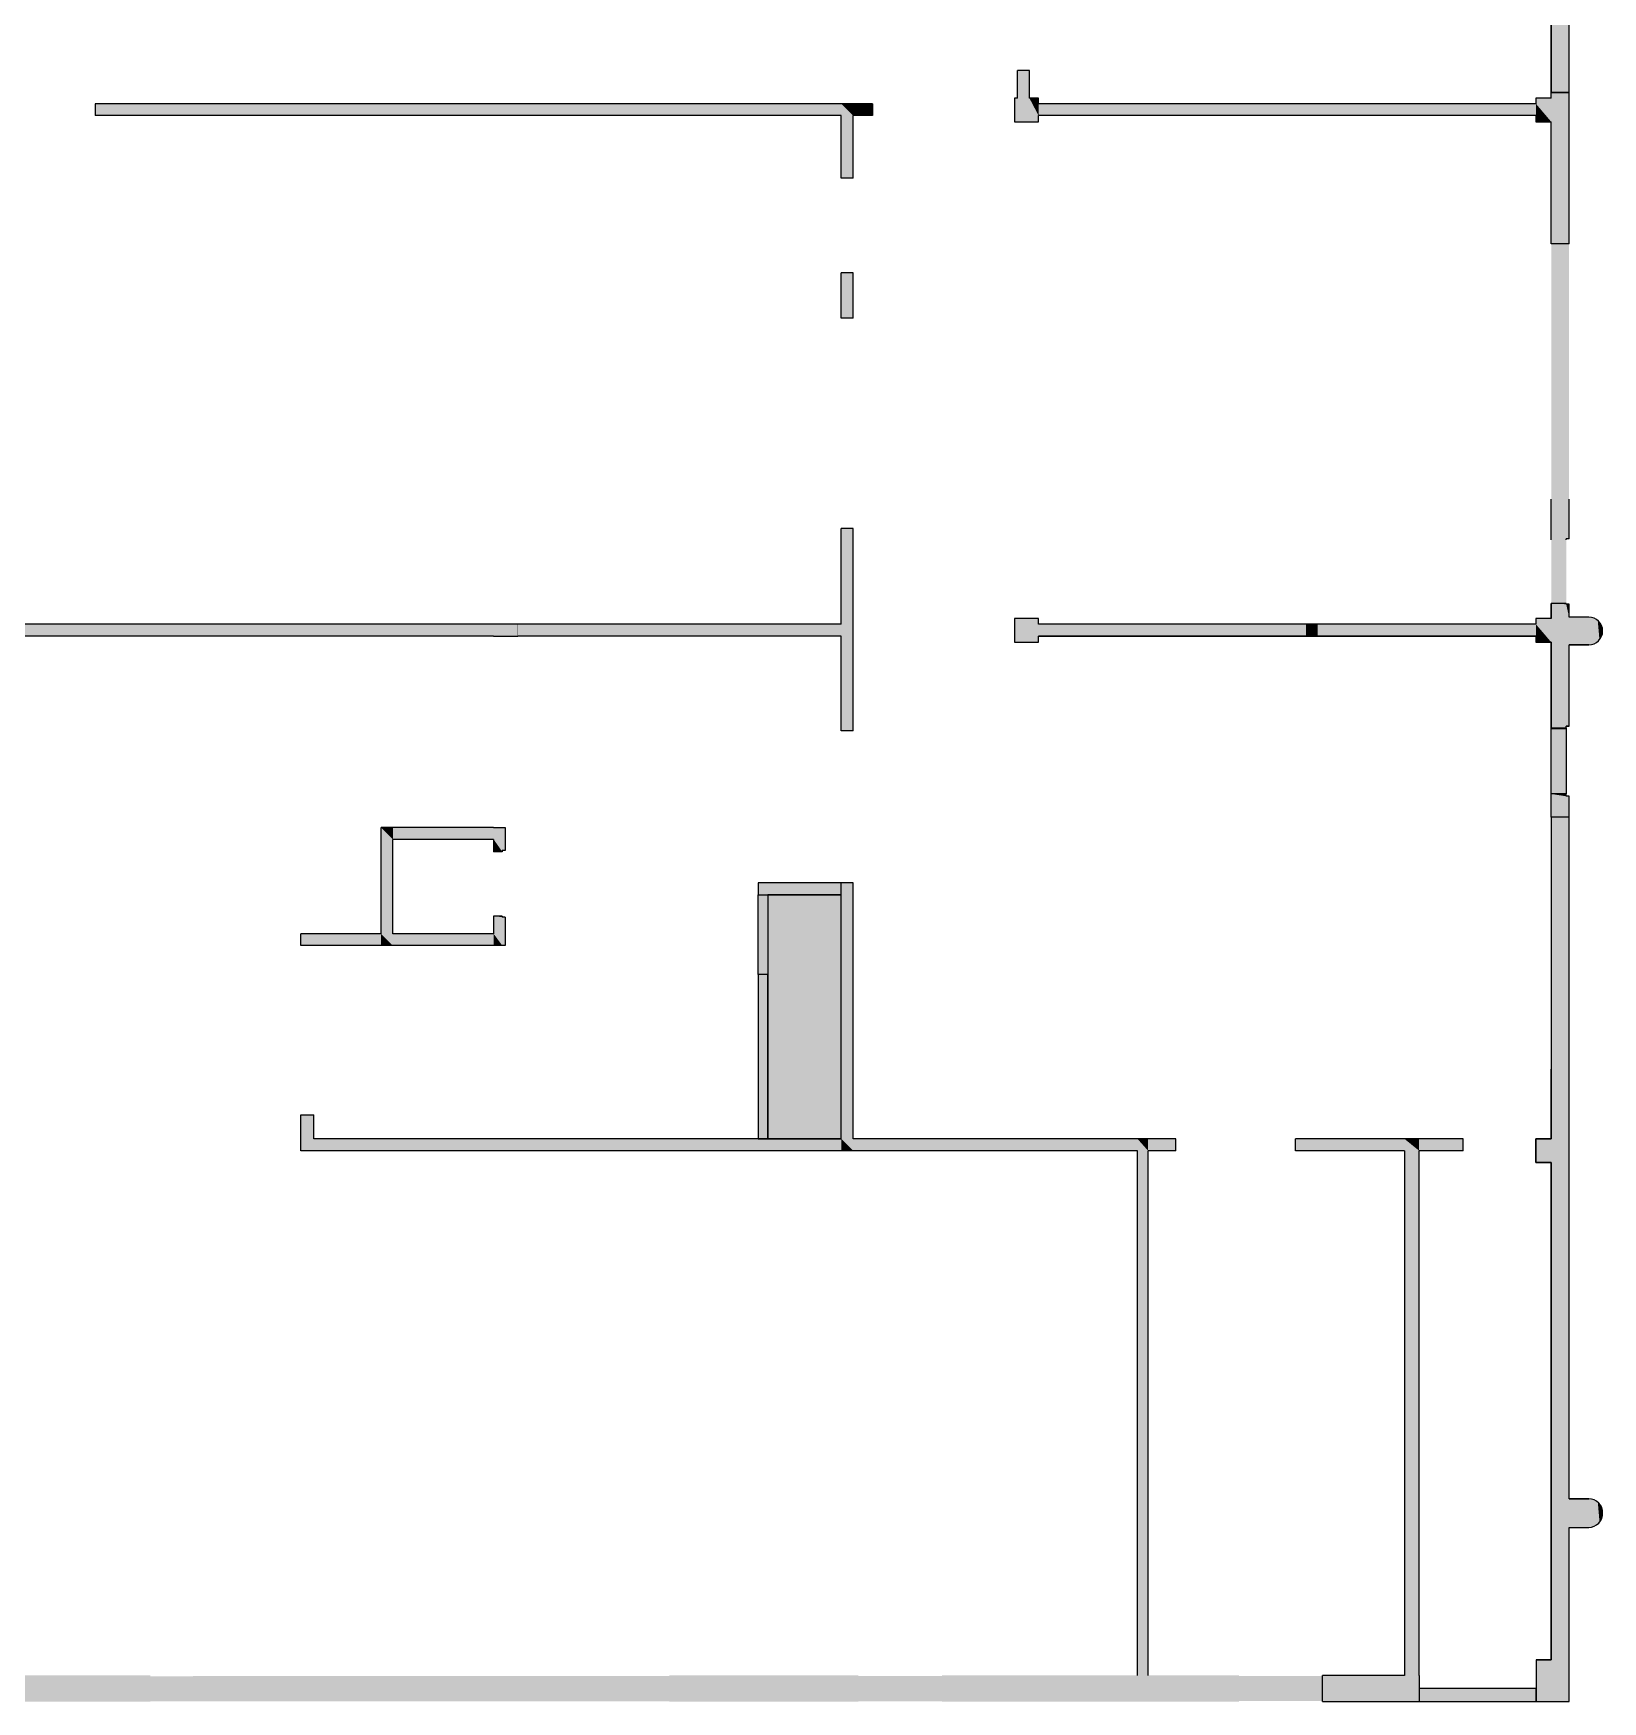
# Model space of a CAD drawing. Extents: x 0 to 41.7, y 0 to 41.7.
# Drawn here: x 21.78 to 41.67, y 1.01 to 22.16 of the extents above; entities that cross this region are included whole.
import ezdxf

# ---------------------------------------------------------------- set-up
doc = ezdxf.new("R2010")
doc.units = 0
for name, color, linetype in [('ENTREE__SORTIE', 1, 'CONTINUOUS'), ('MUR', 251, 'CONTINUOUS'), ('NO_ENTREE', 4, 'CONTINUOUS')]:
    doc.layers.add(name, color=color, linetype=linetype)

# ---------------------------------------------------------------- blocks, each defined once
blk = doc.blocks.new('*U4')
at = {"layer": 'MUR', "linetype": 'CONTINUOUS'}
for points in [[(32.021, 18.545), (32.021, 19.12), (32.021, 19.12)], [(32.021, 18.545), (32.021, 19.12), (32.171, 18.545)], [(32.171, 18.545), (32.021, 19.12), (32.171, 19.12)]]:
    blk.add_solid(points, dxfattribs=at)
blk = doc.blocks.new('*U6')
at = {"layer": 'MUR', "linetype": 'CONTINUOUS'}
for points in [[(41.021, 12.218), (41.021, 12.218), (41.021, 12.513)], [(41.021, 12.218), (41.021, 12.513), (41.211, 12.218)], [(41.211, 12.484), (41.021, 12.513), (41.211, 12.513)], [(41.211, 12.218), (41.021, 12.513), (41.211, 12.484)], [(41.211, 12.218), (41.211, 12.484), (41.246, 12.218)], [(41.246, 12.218), (41.211, 12.484), (41.246, 12.484)], [(41.246, 12.218), (41.246, 12.484), (41.246, 12.484)]]:
    blk.add_solid(points, dxfattribs=at)
blk = doc.blocks.new('*U7')
at = {"layer": 'MUR', "linetype": 'CONTINUOUS'}
for points in [[(41.021, 14.93), (41.021, 14.93), (41.021, 19.489)], [(41.021, 14.93), (41.021, 19.489), (41.211, 14.93)], [(41.211, 15.748), (41.021, 19.489), (41.211, 19.489)], [(41.211, 14.93), (41.021, 19.489), (41.211, 15.748)], [(41.211, 15.748), (41.211, 19.489), (41.246, 15.748)], [(41.246, 15.748), (41.211, 19.489), (41.246, 19.489)]]:
    blk.add_solid(points, dxfattribs=at)
blk = doc.blocks.new('*U8')
at = {"layer": 'MUR', "linetype": 'CONTINUOUS'}
for points in [[(32.021, 18.545), (32.021, 19.12), (32.171, 18.545)], [(32.171, 18.545), (32.021, 19.12), (32.171, 19.12)]]:
    blk.add_solid(points, dxfattribs=at)
blk = doc.blocks.new('*U9')
at = {"layer": 'MUR', "linetype": 'CONTINUOUS'}
for points in [[(34.256, 21.335), (34.256, 21.685), (34.406, 21.035)], [(34.406, 21.335), (34.256, 21.685), (34.406, 21.685)], [(34.406, 21.035), (34.256, 21.685), (34.406, 21.335)], [(41.021, 21.335), (41.021, 21.406), (41.211, 19.489)], [(41.211, 21.401), (41.021, 21.406), (41.211, 21.406)], [(41.211, 19.489), (41.021, 21.406), (41.211, 21.401)], [(41.211, 19.489), (41.211, 21.401), (41.246, 19.489)], [(41.246, 19.489), (41.211, 21.401), (41.246, 21.401)], [(34.216, 21.035), (34.216, 21.335), (34.256, 21.035)], [(34.256, 21.035), (34.216, 21.335), (34.256, 21.335)], [(34.256, 21.035), (34.256, 21.335), (34.406, 21.035)], [(34.406, 21.035), (34.406, 21.335), (34.521, 21.035)], [(34.521, 21.265), (34.406, 21.335), (34.521, 21.335)], [(34.521, 21.035), (34.406, 21.335), (34.521, 21.115)], [(34.521, 21.115), (34.406, 21.335), (34.521, 21.265)], [(34.521, 21.115), (34.521, 21.265), (40.826, 21.115)], [(40.826, 21.115), (34.521, 21.265), (40.826, 21.265)], [(40.826, 21.265), (40.826, 21.335), (41.021, 21.035)], [(41.021, 21.035), (40.826, 21.335), (41.021, 21.335)], [(40.826, 21.115), (40.826, 21.265), (41.021, 21.035)], [(41.021, 21.035), (41.021, 21.335), (41.211, 19.489)], [(40.826, 21.035), (40.826, 21.115), (41.021, 21.035)], [(41.021, 19.489), (41.021, 21.035), (41.211, 19.489)]]:
    blk.add_solid(points, dxfattribs=at)
blk = doc.blocks.new('*U10')
at = {"layer": 'MUR', "linetype": 'CONTINUOUS'}
for points in [[(30.966, 11.235), (30.966, 11.385), (32.021, 11.235)], [(32.021, 11.235), (30.966, 11.385), (32.021, 11.385)], [(32.021, 11.235), (32.021, 11.385), (32.171, 7.99)], [(32.171, 8.14), (32.021, 11.385), (32.171, 11.385)], [(32.171, 7.99), (32.021, 11.385), (32.171, 8.14)], [(32.021, 8.14), (32.021, 11.235), (32.171, 7.99)], [(25.169, 7.99), (25.169, 8.445), (25.334, 7.99)], [(25.334, 8.14), (25.169, 8.445), (25.334, 8.445)], [(25.334, 7.99), (25.169, 8.445), (25.334, 8.14)], [(25.334, 7.99), (25.334, 8.14), (32.021, 7.99)], [(32.021, 7.99), (25.334, 8.14), (32.021, 8.14)], [(32.021, 7.99), (32.021, 8.14), (32.171, 7.99)], [(32.171, 7.99), (32.171, 8.14), (35.776, 7.99)], [(35.776, 7.99), (32.171, 8.14), (35.776, 8.14)], [(35.776, 7.99), (35.776, 8.14), (35.91, 1.005)], [(35.91, 7.99), (35.776, 8.14), (35.91, 8.14)], [(35.91, 1.005), (35.776, 8.14), (35.91, 1.337)], [(35.91, 1.337), (35.776, 8.14), (35.91, 7.99)], [(35.91, 7.99), (35.91, 8.14), (36.26, 7.99)], [(36.26, 7.99), (35.91, 8.14), (36.26, 8.14)], [(35.776, 1.337), (35.776, 7.99), (35.91, 1.005)], [(29.842, 1.005), (29.842, 1.337), (32.238, 1.005)], [(32.238, 1.005), (29.842, 1.337), (32.238, 1.337)], [(33.298, 1.005), (33.298, 1.337), (34.216, 1.005)], [(34.216, 1.005), (33.298, 1.337), (34.216, 1.337)], [(34.216, 1.005), (34.216, 1.337), (34.521, 1.005)], [(34.521, 1.005), (34.216, 1.337), (34.521, 1.337)], [(34.521, 1.005), (34.521, 1.337), (35.776, 1.005)], [(35.776, 1.005), (34.521, 1.337), (35.776, 1.337)], [(35.776, 1.005), (35.776, 1.337), (35.91, 1.005)], [(35.91, 1.005), (35.91, 1.337), (37.063, 1.005)], [(37.063, 1.005), (35.91, 1.337), (37.063, 1.337)]]:
    blk.add_solid(points, dxfattribs=at)
blk = doc.blocks.new('*U13')
at = {"layer": 'MUR', "linetype": 'CONTINUOUS'}
for points in [[(37.78, 7.99), (37.78, 8.14), (39.16, 7.99)], [(39.16, 7.99), (37.78, 8.14), (39.16, 8.14)], [(39.16, 7.99), (39.16, 8.14), (39.346, 1.005)], [(39.346, 7.99), (39.16, 8.14), (39.346, 8.14)], [(39.346, 1.005), (39.16, 8.14), (39.346, 7.99)], [(39.346, 7.99), (39.346, 8.14), (39.906, 7.99)], [(39.906, 7.99), (39.346, 8.14), (39.906, 8.14)], [(39.16, 1.337), (39.16, 7.99), (39.346, 1.005)], [(38.123, 1.005), (38.123, 1.337), (39.16, 1.005)], [(39.16, 1.005), (38.123, 1.337), (39.16, 1.337)], [(39.16, 1.005), (39.16, 1.337), (39.346, 1.005)]]:
    blk.add_solid(points, dxfattribs=at)
blk = doc.blocks.new('*U14')
at = {"layer": 'MUR', "linetype": 'CONTINUOUS'}
for points in [[(21.156, 1.542), (21.156, 2.072), (21.317, 1.005)], [(21.317, 1.337), (21.156, 2.072), (21.317, 2.072)], [(21.317, 1.005), (21.156, 2.072), (21.317, 1.337)], [(21.156, 1.005), (21.156, 1.337), (21.156, 1.542)], [(21.156, 1.005), (21.156, 1.542), (21.317, 1.005)], [(19.631, 1.005), (19.631, 1.337), (21.156, 1.005)], [(21.156, 1.005), (19.631, 1.337), (21.156, 1.337)], [(21.156, 1.005), (21.156, 1.337), (21.156, 1.005)], [(21.317, 1.005), (21.317, 1.337), (23.26, 1.005)], [(23.26, 1.005), (21.317, 1.337), (23.26, 1.337)]]:
    blk.add_solid(points, dxfattribs=at)
blk = doc.blocks.new('*U20')
at = {"layer": 'MUR', "linetype": 'CONTINUOUS'}
for points in [[(26.186, 10.74), (26.186, 12.087), (26.336, 10.59)], [(26.336, 11.937), (26.186, 12.087), (26.336, 12.087)], [(26.336, 10.59), (26.186, 12.087), (26.336, 10.74)], [(26.336, 10.74), (26.186, 12.087), (26.336, 11.937)], [(26.336, 11.937), (26.336, 12.087), (27.614, 11.937)], [(27.614, 11.937), (26.336, 12.087), (27.614, 12.087)], [(27.614, 11.937), (27.614, 12.087), (27.724, 11.78)], [(27.724, 11.795), (27.614, 12.087), (27.724, 12.087)], [(27.724, 11.78), (27.614, 12.087), (27.724, 11.795)], [(27.724, 11.795), (27.724, 12.087), (27.759, 11.795)], [(27.759, 11.795), (27.724, 12.087), (27.759, 12.087)], [(27.614, 11.78), (27.614, 11.937), (27.724, 11.78)], [(27.614, 10.74), (27.614, 10.965), (27.724, 10.59)], [(27.724, 10.95), (27.614, 10.965), (27.724, 10.965)], [(27.724, 10.59), (27.614, 10.965), (27.724, 10.95)], [(27.724, 10.59), (27.724, 10.95), (27.759, 10.59)], [(27.759, 10.59), (27.724, 10.95), (27.759, 10.95)], [(25.169, 10.59), (25.169, 10.74), (26.186, 10.59)], [(26.186, 10.59), (25.169, 10.74), (26.186, 10.74)], [(26.186, 10.59), (26.186, 10.74), (26.336, 10.59)], [(26.336, 10.59), (26.336, 10.74), (27.614, 10.59)], [(27.614, 10.59), (26.336, 10.74), (27.614, 10.74)], [(27.614, 10.59), (27.614, 10.74), (27.724, 10.59)]]:
    blk.add_solid(points, dxfattribs=at)
blk = doc.blocks.new('*U22')
at = {"layer": 'MUR', "linetype": 'CONTINUOUS'}
for points in [[(39.346, 1.012), (2.166, 1.324), (39.346, 1.331)], [(2.166, 1.005), (2.166, 1.324), (39.346, 1.012)]]:
    blk.add_solid(points, dxfattribs=at)
blk = doc.blocks.new('*U35')
at = {"layer": 'MUR', "linetype": 'CONTINUOUS'}
for points in [[(41.021, 14.737), (41.021, 14.93), (41.211, 13.345)], [(41.211, 14.918), (41.021, 14.93), (41.211, 14.93)], [(41.211, 13.345), (41.021, 14.93), (41.211, 13.374)], [(41.211, 13.374), (41.021, 14.93), (41.211, 14.918)], [(41.211, 13.374), (41.211, 14.918), (41.246, 13.374)], [(41.246, 14.756), (41.211, 14.918), (41.246, 14.918)], [(41.246, 13.374), (41.211, 14.918), (41.246, 14.404)], [(41.246, 14.404), (41.211, 14.918), (41.246, 14.756)], [(34.216, 14.437), (34.216, 14.737), (34.521, 14.437)], [(34.521, 14.665), (34.216, 14.737), (34.521, 14.737)], [(34.521, 14.437), (34.216, 14.737), (34.521, 14.515)], [(34.521, 14.515), (34.216, 14.737), (34.521, 14.665)], [(34.521, 14.515), (34.521, 14.665), (37.911, 14.515)], [(37.911, 14.515), (34.521, 14.665), (37.911, 14.665)], [(37.911, 14.515), (37.911, 14.665), (38.061, 14.515)], [(38.061, 14.515), (37.911, 14.665), (38.061, 14.665)], [(38.061, 14.515), (38.061, 14.665), (40.826, 14.515)], [(40.826, 14.515), (38.061, 14.665), (40.826, 14.665)], [(40.826, 14.665), (40.826, 14.737), (41.021, 14.437)], [(41.021, 14.437), (40.826, 14.737), (41.021, 14.737)], [(40.826, 14.515), (40.826, 14.665), (41.021, 14.437)], [(41.021, 14.437), (41.021, 14.737), (41.211, 13.345)], [(41.246, 14.404), (41.246, 14.756), (41.497, 14.404)], [(41.497, 14.404), (41.246, 14.756), (41.497, 14.756)], [(41.497, 14.404), (41.497, 14.756), (41.528, 14.406)], [(41.528, 14.406), (41.497, 14.756), (41.528, 14.754)], [(41.528, 14.406), (41.528, 14.754), (41.557, 14.414)], [(41.557, 14.414), (41.528, 14.754), (41.557, 14.746)], [(41.557, 14.414), (41.557, 14.746), (41.585, 14.427)], [(41.585, 14.427), (41.557, 14.746), (41.585, 14.733)], [(41.585, 14.427), (41.585, 14.733), (41.585, 14.427)], [(41.585, 14.427), (41.585, 14.733), (41.585, 14.733)], [(41.585, 14.427), (41.585, 14.733), (41.61, 14.445)], [(41.61, 14.445), (41.585, 14.733), (41.61, 14.715)], [(41.61, 14.445), (41.61, 14.715), (41.61, 14.445)], [(41.61, 14.445), (41.61, 14.715), (41.61, 14.715)], [(41.61, 14.445), (41.61, 14.715), (41.632, 14.467)], [(41.632, 14.467), (41.61, 14.715), (41.632, 14.693)], [(41.632, 14.467), (41.632, 14.693), (41.632, 14.467)], [(41.632, 14.467), (41.632, 14.693), (41.632, 14.693)], [(41.632, 14.467), (41.632, 14.693), (41.649, 14.492)], [(41.649, 14.492), (41.632, 14.693), (41.649, 14.668)], [(41.649, 14.492), (41.649, 14.668), (41.649, 14.492)], [(41.649, 14.492), (41.649, 14.668), (41.649, 14.668)], [(41.649, 14.492), (41.649, 14.668), (41.662, 14.52)], [(41.662, 14.52), (41.649, 14.668), (41.662, 14.64)], [(41.662, 14.52), (41.662, 14.64), (41.662, 14.52)], [(41.662, 14.52), (41.662, 14.64), (41.662, 14.64)], [(41.662, 14.52), (41.662, 14.64), (41.67, 14.549)], [(41.67, 14.549), (41.662, 14.64), (41.67, 14.61)], [(41.67, 14.549), (41.67, 14.61), (41.672, 14.58)], [(41.672, 14.58), (41.67, 14.61), (41.672, 14.58)], [(40.826, 14.437), (40.826, 14.515), (41.021, 14.437)], [(41.021, 13.345), (41.021, 14.437), (41.211, 13.345)]]:
    blk.add_solid(points, dxfattribs=at)
blk = doc.blocks.new('*U40')
at = {"layer": 'MUR', "linetype": 'CONTINUOUS'}
for points in [[(9.796, 14.299), (9.796, 14.299), (9.796, 21.74)], [(9.796, 14.299), (9.796, 21.74), (9.961, 14.299)], [(9.961, 14.299), (9.796, 21.74), (9.961, 21.74)], [(9.961, 14.482), (9.961, 21.74), (9.961, 21.15)], [(9.961, 21.335), (9.961, 21.74), (9.961, 21.74)], [(9.961, 21.15), (9.961, 21.74), (9.961, 21.335)], [(9.961, 21.15), (9.961, 21.335), (11.646, 21.15)], [(11.646, 21.185), (9.961, 21.335), (11.646, 21.335)], [(11.646, 21.15), (9.961, 21.335), (11.646, 21.185)], [(11.646, 21.185), (11.646, 21.335), (11.661, 21.185)], [(11.661, 21.185), (11.646, 21.335), (11.661, 21.335)], [(12.661, 21.185), (12.661, 21.335), (12.676, 21.185)], [(12.676, 21.185), (12.661, 21.335), (12.676, 21.335)], [(12.676, 21.185), (12.676, 21.335), (14.171, 21.15)], [(14.171, 21.15), (12.676, 21.335), (14.171, 21.335)], [(12.676, 21.15), (12.676, 21.185), (14.171, 21.15)], [(14.171, 21.15), (14.171, 21.335), (14.381, 21.077)], [(14.381, 21.077), (14.171, 21.335), (14.381, 21.335)], [(14.381, 14.38), (14.381, 21.335), (14.404, 14.38)], [(14.404, 14.437), (14.381, 21.335), (14.404, 21.335)], [(14.404, 14.38), (14.381, 21.335), (14.404, 14.437)], [(14.404, 14.437), (14.404, 21.335), (14.561, 14.437)], [(14.561, 21.035), (14.404, 21.335), (14.561, 21.335)], [(14.561, 14.437), (14.404, 21.335), (14.561, 14.737)], [(14.561, 14.737), (14.404, 21.335), (14.561, 21.035)], [(14.561, 21.035), (14.561, 21.335), (14.704, 21.035)], [(14.704, 21.265), (14.561, 21.335), (14.704, 21.335)], [(14.704, 21.035), (14.561, 21.335), (14.704, 21.115)], [(14.704, 21.115), (14.561, 21.335), (14.704, 21.265)], [(14.704, 21.115), (14.704, 21.265), (21.012, 21.115)], [(21.012, 21.115), (14.704, 21.265), (21.012, 21.265)], [(21.012, 21.265), (21.012, 21.335), (21.317, 21.035)], [(21.317, 21.265), (21.012, 21.335), (21.317, 21.335)], [(21.317, 21.035), (21.012, 21.335), (21.317, 21.115)], [(21.317, 21.115), (21.012, 21.335), (21.317, 21.265)], [(21.012, 21.115), (21.012, 21.265), (21.317, 21.035)], [(21.317, 21.115), (21.317, 21.265), (21.362, 21.115)], [(21.362, 21.115), (21.317, 21.265), (21.362, 21.265)], [(9.961, 21.15), (9.961, 21.15), (11.646, 21.15)], [(14.171, 21.077), (14.171, 21.15), (14.381, 21.077)], [(14.381, 14.38), (14.381, 14.672), (14.381, 21.077)], [(21.012, 21.035), (21.012, 21.115), (21.317, 21.035)], [(32.021, 14.665), (32.021, 15.88), (32.171, 13.315)], [(32.171, 13.315), (32.021, 15.88), (32.171, 15.88)], [(14.131, 14.482), (14.131, 14.672), (14.381, 14.38)], [(14.381, 14.38), (14.131, 14.672), (14.381, 14.672)], [(14.381, 14.38), (14.381, 14.672), (14.381, 14.38)], [(14.561, 14.437), (14.561, 14.737), (14.709, 14.437)], [(14.709, 14.665), (14.561, 14.737), (14.709, 14.737)], [(14.709, 14.437), (14.561, 14.737), (14.709, 14.515)], [(14.709, 14.515), (14.561, 14.737), (14.709, 14.665)], [(14.709, 14.515), (14.709, 14.665), (27.919, 14.515)], [(27.919, 14.515), (14.709, 14.665), (27.919, 14.665)], [(27.919, 14.515), (27.919, 14.665), (27.924, 14.515)], [(27.924, 14.515), (27.919, 14.665), (27.924, 14.665)], [(27.924, 14.515), (27.924, 14.665), (32.021, 14.515)], [(32.021, 14.515), (27.924, 14.665), (32.021, 14.665)], [(32.021, 14.515), (32.021, 14.665), (32.171, 13.315)], [(9.961, 14.299), (9.961, 14.482), (10.769, 14.299)], [(10.769, 14.299), (9.961, 14.482), (10.769, 14.482)], [(10.769, 14.299), (10.769, 14.482), (10.919, 13.994)], [(10.919, 14.334), (10.769, 14.482), (10.919, 14.482)], [(10.919, 13.994), (10.769, 14.482), (10.919, 14.334)], [(10.919, 14.334), (10.919, 14.482), (13.416, 14.334)], [(13.416, 14.334), (10.919, 14.482), (13.416, 14.482)], [(13.416, 14.334), (13.416, 14.482), (13.566, 14.005)], [(13.566, 14.38), (13.416, 14.482), (13.566, 14.482)], [(13.566, 14.005), (13.416, 14.482), (13.566, 14.38)], [(13.566, 14.38), (13.566, 14.482), (14.131, 14.38)], [(14.131, 14.38), (13.566, 14.482), (14.131, 14.482)], [(14.131, 14.38), (14.131, 14.482), (14.381, 14.38)], [(32.021, 13.315), (32.021, 14.515), (32.171, 13.315)], [(10.769, 13.994), (10.769, 14.299), (10.919, 13.994)], [(13.416, 14.005), (13.416, 14.334), (13.566, 14.005)]]:
    blk.add_solid(points, dxfattribs=at)
blk = doc.blocks.new('*U41')
at = {"layer": 'MUR', "linetype": 'CONTINUOUS'}
for points in [[(22.562, 21.115), (22.562, 21.265), (32.021, 21.115)], [(32.021, 21.115), (22.562, 21.265), (32.021, 21.265)], [(32.021, 21.115), (32.021, 21.265), (32.171, 20.32)], [(32.171, 21.115), (32.021, 21.265), (32.171, 21.265)], [(32.171, 20.32), (32.021, 21.265), (32.171, 21.115)], [(32.171, 21.115), (32.171, 21.265), (32.416, 21.115)], [(32.416, 21.115), (32.171, 21.265), (32.416, 21.265)], [(32.021, 20.32), (32.021, 21.115), (32.171, 20.32)]]:
    blk.add_solid(points, dxfattribs=at)
blk = doc.blocks.new('*U43')
at = {"layer": 'MUR', "linetype": 'CONTINUOUS'}
for points in [[(32.021, 18.545), (32.021, 19.12), (32.021, 19.12)], [(32.021, 18.545), (32.021, 19.12), (32.171, 18.545)], [(32.171, 18.545), (32.021, 19.12), (32.171, 19.12)]]:
    blk.add_solid(points, dxfattribs=at)
blk = doc.blocks.new('*U44')
at = {"layer": 'MUR', "linetype": 'CONTINUOUS'}
for points in [[(41.021, 8.14), (41.021, 12.218), (41.246, 1.005)], [(41.246, 3.576), (41.021, 12.218), (41.246, 12.218)], [(41.246, 1.005), (41.021, 12.218), (41.246, 3.215)], [(41.246, 3.215), (41.021, 12.218), (41.246, 3.576)], [(40.826, 7.84), (40.826, 8.14), (41.021, 7.84)], [(41.021, 7.84), (40.826, 8.14), (41.021, 8.14)], [(41.021, 7.84), (41.021, 8.14), (41.246, 1.005)], [(41.021, 1.537), (41.021, 7.84), (41.246, 1.005)], [(41.246, 3.215), (41.246, 3.576), (41.497, 3.215)], [(41.497, 3.215), (41.246, 3.576), (41.497, 3.576)], [(41.497, 3.215), (41.497, 3.576), (41.528, 3.218)], [(41.528, 3.218), (41.497, 3.576), (41.528, 3.573)], [(41.528, 3.218), (41.528, 3.573), (41.558, 3.226)], [(41.558, 3.226), (41.528, 3.573), (41.558, 3.565)], [(41.558, 3.226), (41.558, 3.565), (41.586, 3.24)], [(41.586, 3.24), (41.558, 3.565), (41.586, 3.551)], [(41.586, 3.24), (41.586, 3.551), (41.611, 3.258)], [(41.611, 3.258), (41.586, 3.551), (41.611, 3.533)], [(41.611, 3.258), (41.611, 3.533), (41.633, 3.28)], [(41.633, 3.28), (41.611, 3.533), (41.633, 3.511)], [(41.633, 3.28), (41.633, 3.511), (41.65, 3.306)], [(41.65, 3.306), (41.633, 3.511), (41.65, 3.485)], [(41.65, 3.306), (41.65, 3.485), (41.663, 3.334)], [(41.663, 3.334), (41.65, 3.485), (41.663, 3.457)], [(41.663, 3.334), (41.663, 3.457), (41.67, 3.364)], [(41.67, 3.364), (41.663, 3.457), (41.67, 3.427)], [(41.67, 3.364), (41.67, 3.427), (41.672, 3.396)], [(41.672, 3.396), (41.67, 3.427), (41.672, 3.396)], [(40.831, 1.005), (40.831, 1.537), (41.021, 1.005)], [(41.021, 1.005), (40.831, 1.537), (41.021, 1.537)], [(41.021, 1.005), (41.021, 1.537), (41.246, 1.005)]]:
    blk.add_solid(points, dxfattribs=at)
blk = doc.blocks.new('*U46')
at = {"layer": 'ENTREE__SORTIE', "linetype": 'CONTINUOUS'}
for points in [[(30.966, 10.225), (30.966, 11.235), (31.088, 10.225)], [(31.088, 10.225), (30.966, 11.235), (31.088, 11.235)]]:
    blk.add_solid(points, dxfattribs=at)
blk = doc.blocks.new('*U47')
at = {"layer": 'MUR', "linetype": 'CONTINUOUS'}
for points in [[(30.966, 8.14), (30.966, 10.225), (31.088, 8.14)], [(31.088, 8.14), (30.966, 10.225), (31.088, 10.225)]]:
    blk.add_solid(points, dxfattribs=at)
blk = doc.blocks.new('*U48')
at = {"layer": 'NO_ENTREE', "linetype": 'CONTINUOUS'}
for points in [[(31.088, 8.14), (31.088, 11.235), (32.021, 8.14)], [(32.021, 8.14), (31.088, 11.235), (32.021, 11.235)]]:
    blk.add_solid(points, dxfattribs=at)
blk = doc.blocks.new('*U57')
at = {"layer": 'ENTREE__SORTIE', "linetype": 'CONTINUOUS'}
for points in [[(39.346, 1.005), (39.346, 1.171), (40.831, 1.005)], [(40.831, 1.005), (39.346, 1.171), (40.831, 1.171)]]:
    blk.add_solid(points, dxfattribs=at)
blk = doc.blocks.new('*U61')
at = {"layer": 'ENTREE__SORTIE', "linetype": 'CONTINUOUS'}
for points in [[(41.021, 12.513), (41.021, 13.35), (41.211, 12.513)], [(41.211, 12.513), (41.021, 13.35), (41.211, 13.35)]]:
    blk.add_solid(points, dxfattribs=at)
blk = doc.blocks.new('*U62')
at = {"layer": 'MUR', "linetype": 'CONTINUOUS'}
for points in [[(41.021, 21.406), (41.021, 34.231), (41.246, 21.406)], [(41.246, 27.963), (41.021, 34.231), (41.246, 34.231)], [(41.246, 21.406), (41.021, 34.231), (41.246, 27.611)], [(41.246, 27.611), (41.021, 34.231), (41.246, 27.963)], [(40.826, 27.856), (40.826, 27.931), (41.021, 27.631)], [(41.021, 27.631), (40.826, 27.931), (41.021, 27.931)], [(41.246, 27.611), (41.246, 27.963), (41.497, 27.611)], [(41.497, 27.611), (41.246, 27.963), (41.497, 27.963)], [(41.497, 27.611), (41.497, 27.963), (41.528, 27.613)], [(41.528, 27.613), (41.497, 27.963), (41.528, 27.961)], [(41.528, 27.613), (41.528, 27.961), (41.528, 27.613)], [(41.528, 27.613), (41.528, 27.961), (41.528, 27.961)], [(41.528, 27.613), (41.528, 27.961), (41.557, 27.621)], [(41.557, 27.621), (41.528, 27.961), (41.557, 27.953)], [(41.557, 27.621), (41.557, 27.953), (41.557, 27.621)], [(41.557, 27.621), (41.557, 27.953), (41.557, 27.953)], [(41.557, 27.621), (41.557, 27.953), (41.585, 27.634)], [(41.585, 27.634), (41.557, 27.953), (41.585, 27.94)], [(41.585, 27.634), (41.585, 27.94), (41.585, 27.634)], [(41.585, 27.634), (41.585, 27.94), (41.585, 27.94)], [(41.585, 27.634), (41.585, 27.94), (41.61, 27.652)], [(41.61, 27.652), (41.585, 27.94), (41.61, 27.922)], [(41.61, 27.652), (41.61, 27.922), (41.61, 27.652)], [(41.61, 27.652), (41.61, 27.922), (41.61, 27.922)], [(41.61, 27.652), (41.61, 27.922), (41.632, 27.674)], [(41.632, 27.674), (41.61, 27.922), (41.632, 27.9)], [(39.109, 27.706), (39.109, 27.856), (40.826, 27.706)], [(40.826, 27.706), (39.109, 27.856), (40.826, 27.856)], [(40.826, 27.706), (40.826, 27.856), (41.021, 27.631)], [(41.632, 27.674), (41.632, 27.9), (41.632, 27.674)], [(41.632, 27.674), (41.632, 27.9), (41.632, 27.9)], [(41.632, 27.674), (41.632, 27.9), (41.649, 27.699)], [(41.649, 27.699), (41.632, 27.9), (41.649, 27.875)], [(41.649, 27.699), (41.649, 27.875), (41.649, 27.699)], [(41.649, 27.699), (41.649, 27.875), (41.649, 27.875)], [(41.649, 27.699), (41.649, 27.875), (41.662, 27.727)], [(41.662, 27.727), (41.649, 27.875), (41.662, 27.847)], [(41.662, 27.727), (41.662, 27.847), (41.662, 27.727)], [(41.662, 27.727), (41.662, 27.847), (41.662, 27.847)], [(41.662, 27.727), (41.662, 27.847), (41.67, 27.756)], [(41.67, 27.756), (41.662, 27.847), (41.67, 27.817)], [(41.67, 27.756), (41.67, 27.817), (41.67, 27.756)], [(41.67, 27.756), (41.67, 27.817), (41.67, 27.817)], [(41.67, 27.756), (41.67, 27.817), (41.672, 27.787)], [(40.826, 27.631), (40.826, 27.706), (41.021, 27.631)]]:
    blk.add_solid(points, dxfattribs=at)

msp = doc.modelspace()

# ---------------------------------------------------------------- linework, layer by layer
at = {"layer": 'ENTREE__SORTIE'}
for points in [[(41.021, 13.35), (41.211, 13.35), (41.211, 12.513), (41.021, 12.513)], [(31.088, 10.225), (30.966, 10.225), (30.966, 11.235), (31.088, 11.235)], [(39.346, 1.005), (40.831, 1.005), (40.831, 1.171), (39.346, 1.171)]]:
    msp.add_lwpolyline(points, close=True, dxfattribs=at)
at = {"layer": 'MUR', "linetype": 'BYBLOCK'}
for p, q in [((41.021, 21.406), (41.021, 27.631)), ((41.021, 21.406), (41.021, 27.631)), ((41.246, 21.406), (41.246, 27.611)), ((41.246, 21.406), (41.246, 27.611)), ((34.256, 21.335), (34.256, 21.685)), ((34.406, 21.685), (34.256, 21.685)), ((34.256, 21.335), (34.256, 21.685)), ((34.406, 21.685), (34.256, 21.685)), ((34.406, 21.335), (34.406, 21.685)), ((34.406, 21.335), (34.406, 21.685)), ((41.021, 21.335), (41.021, 21.406)), ((41.211, 21.406), (41.021, 21.406)), ((41.211, 21.406), (41.021, 21.406)), ((41.246, 21.406), (41.021, 21.406)), ((41.246, 21.406), (41.021, 21.406)), ((41.021, 21.335), (41.021, 21.406)), ((41.211, 21.406), (41.021, 21.406)), ((41.211, 21.406), (41.021, 21.406)), ((41.246, 21.406), (41.021, 21.406)), ((41.246, 21.406), (41.021, 21.406)), ((41.211, 21.401), (41.211, 21.406)), ((41.211, 21.401), (41.211, 21.406)), ((41.246, 21.401), (41.211, 21.401)), ((41.246, 21.401), (41.211, 21.401)), ((41.246, 19.489), (41.246, 21.401)), ((41.246, 19.489), (41.246, 21.401)), ((32.416, 21.265), (22.562, 21.265)), ((22.562, 21.265), (22.562, 21.115)), ((32.416, 21.265), (32.416, 21.115)), ((34.216, 21.335), (34.216, 21.035)), ((34.256, 21.335), (34.216, 21.335)), ((34.216, 21.335), (34.216, 21.035)), ((34.256, 21.335), (34.216, 21.335)), ((34.521, 21.335), (34.406, 21.335)), ((34.521, 21.335), (34.406, 21.335)), ((34.521, 21.265), (34.521, 21.335)), ((34.521, 21.265), (34.521, 21.335)), ((40.826, 21.265), (34.521, 21.265)), ((40.826, 21.265), (34.521, 21.265)), ((41.021, 21.335), (40.826, 21.335)), ((40.826, 21.335), (40.826, 21.265)), ((41.021, 21.335), (40.826, 21.335)), ((40.826, 21.335), (40.826, 21.265)), ((32.021, 21.115), (22.562, 21.115)), ((32.021, 20.32), (32.021, 21.115)), ((32.171, 20.32), (32.171, 21.115)), ((32.416, 21.115), (32.171, 21.115)), ((34.216, 21.035), (34.521, 21.035)), ((34.216, 21.035), (34.521, 21.035)), ((40.826, 21.115), (34.521, 21.115)), ((34.521, 21.035), (34.521, 21.115)), ((40.826, 21.115), (34.521, 21.115)), ((34.521, 21.035), (34.521, 21.115)), ((40.826, 21.115), (40.826, 21.035)), ((40.826, 21.115), (40.826, 21.035)), ((40.826, 21.035), (41.021, 21.035)), ((40.826, 21.035), (41.021, 21.035)), ((41.021, 19.489), (41.021, 21.035)), ((41.021, 19.489), (41.021, 21.035)), ((32.171, 20.32), (32.021, 20.32)), ((41.246, 19.489), (41.021, 19.489)), ((41.246, 19.489), (41.021, 19.489)), ((41.246, 19.489), (41.021, 19.489)), ((41.246, 19.489), (41.021, 19.489)), ((32.021, 18.545), (32.021, 19.12)), ((32.171, 19.12), (32.021, 19.12)), ((32.171, 18.545), (32.171, 19.12)), ((32.171, 18.545), (32.021, 18.545)), ((41.021, 15.735), (41.021, 16.249)), ((41.021, 15.735), (41.021, 16.249)), ((41.246, 15.748), (41.246, 16.249)), ((41.246, 15.748), (41.246, 16.249)), ((32.021, 14.665), (32.021, 15.88)), ((32.171, 15.88), (32.021, 15.88)), ((32.171, 13.315), (32.171, 15.88)), ((41.211, 15.735), (41.211, 15.748)), ((41.246, 15.748), (41.211, 15.748)), ((41.211, 15.735), (41.211, 15.748)), ((41.246, 15.748), (41.211, 15.748)), ((41.021, 14.737), (41.021, 14.93)), ((41.211, 14.93), (41.021, 14.93)), ((41.211, 14.93), (41.021, 14.93)), ((41.021, 14.737), (41.021, 14.93)), ((41.211, 14.93), (41.021, 14.93)), ((41.211, 14.93), (41.021, 14.93)), ((41.211, 14.918), (41.211, 14.93)), ((41.211, 14.918), (41.211, 14.93)), ((41.246, 14.918), (41.211, 14.918)), ((41.246, 14.918), (41.211, 14.918)), ((41.246, 14.756), (41.246, 14.918)), ((41.246, 14.756), (41.246, 14.918)), ((27.614, 14.665), (21.317, 14.665)), ((27.919, 14.665), (27.614, 14.665)), ((32.021, 14.665), (27.919, 14.665)), ((40.826, 14.665), (34.521, 14.665)), ((40.826, 14.665), (34.521, 14.665)), ((41.021, 14.737), (40.826, 14.737)), ((40.826, 14.737), (40.826, 14.665)), ((41.021, 14.737), (40.826, 14.737)), ((40.826, 14.737), (40.826, 14.665)), ((41.497, 14.756), (41.246, 14.756)), ((41.497, 14.756), (41.246, 14.756)), ((27.614, 14.515), (21.317, 14.515)), ((27.614, 14.515), (27.919, 14.515)), ((32.021, 14.515), (27.919, 14.515)), ((32.021, 13.315), (32.021, 14.515)), ((37.911, 14.515), (34.521, 14.515)), ((37.911, 14.515), (34.521, 14.515)), ((38.061, 14.515), (37.911, 14.515)), ((38.061, 14.515), (37.911, 14.515)), ((40.826, 14.515), (38.061, 14.515)), ((40.826, 14.515), (38.061, 14.515)), ((40.826, 14.515), (40.826, 14.437)), ((40.826, 14.515), (40.826, 14.437)), ((41.021, 14.437), (40.826, 14.437)), ((41.021, 14.437), (40.826, 14.437)), ((41.021, 13.5), (41.021, 14.437)), ((41.021, 13.5), (41.021, 14.437)), ((41.246, 13.374), (41.246, 14.404)), ((41.497, 14.404), (41.246, 14.404)), ((41.246, 13.374), (41.246, 14.404)), ((41.497, 14.404), (41.246, 14.404)), ((41.672, 14.589), (41.672, 14.591)), ((41.672, 14.589), (41.672, 14.591)), ((41.021, 13.35), (41.021, 13.5)), ((41.021, 13.35), (41.021, 13.5)), ((41.021, 13.345), (41.021, 13.35)), ((41.021, 13.345), (41.021, 13.35)), ((41.021, 13.345), (41.211, 13.345)), ((41.021, 13.345), (41.211, 13.345)), ((41.211, 13.345), (41.211, 13.374)), ((41.246, 13.374), (41.211, 13.374)), ((41.211, 13.345), (41.211, 13.374)), ((41.246, 13.374), (41.211, 13.374)), ((32.171, 13.315), (32.021, 13.315)), ((41.021, 12.218), (41.021, 12.513)), ((41.211, 12.513), (41.021, 12.513)), ((41.021, 12.218), (41.021, 12.513)), ((41.211, 12.513), (41.021, 12.513)), ((41.211, 12.484), (41.211, 12.513)), ((41.211, 12.484), (41.211, 12.513)), ((41.246, 12.484), (41.211, 12.484)), ((41.246, 12.484), (41.211, 12.484)), ((41.246, 12.218), (41.246, 12.484)), ((41.246, 12.218), (41.246, 12.484)), ((26.186, 10.74), (26.186, 12.087)), ((27.614, 12.087), (26.186, 12.087)), ((26.186, 10.74), (26.186, 12.087)), ((27.614, 12.087), (26.186, 12.087)), ((27.614, 12.087), (27.759, 12.087)), ((27.614, 12.087), (27.759, 12.087)), ((27.759, 12.087), (27.759, 11.795)), ((27.759, 12.087), (27.759, 11.795)), ((41.246, 12.218), (41.021, 12.218)), ((41.246, 12.218), (41.021, 12.218)), ((41.246, 12.218), (41.021, 12.218)), ((41.246, 12.218), (41.021, 12.218)), ((26.336, 10.74), (26.336, 11.937)), ((27.614, 11.937), (26.336, 11.937)), ((26.336, 10.74), (26.336, 11.937)), ((27.614, 11.937), (26.336, 11.937)), ((27.614, 11.937), (27.614, 11.78)), ((27.614, 11.937), (27.614, 11.78)), ((27.724, 11.78), (27.614, 11.78)), ((27.724, 11.78), (27.614, 11.78)), ((27.759, 11.795), (27.724, 11.795)), ((27.724, 11.795), (27.724, 11.78)), ((27.759, 11.795), (27.724, 11.795)), ((27.724, 11.795), (27.724, 11.78)), ((32.021, 8.14), (32.021, 11.385)), ((32.171, 11.385), (32.021, 11.385)), ((32.171, 11.385), (32.021, 11.385)), ((32.021, 8.14), (32.021, 11.235)), ((32.171, 8.14), (32.171, 11.385)), ((32.171, 8.14), (32.171, 11.385)), ((27.724, 10.965), (27.614, 10.965)), ((27.614, 10.965), (27.614, 10.74)), ((27.724, 10.965), (27.614, 10.965)), ((27.614, 10.965), (27.614, 10.74)), ((27.724, 10.965), (27.724, 10.95)), ((27.724, 10.965), (27.724, 10.95)), ((27.759, 10.95), (27.724, 10.95)), ((27.759, 10.95), (27.724, 10.95)), ((27.759, 10.95), (27.759, 10.59)), ((27.759, 10.95), (27.759, 10.59)), ((26.186, 10.74), (25.169, 10.74)), ((25.169, 10.59), (25.169, 10.74)), ((26.186, 10.74), (25.169, 10.74)), ((25.169, 10.59), (25.169, 10.74)), ((27.759, 10.59), (25.169, 10.59)), ((27.759, 10.59), (25.169, 10.59)), ((27.614, 10.74), (26.336, 10.74)), ((27.614, 10.74), (26.336, 10.74)), ((41.021, 8.14), (41.021, 9.023)), ((41.021, 8.14), (41.021, 9.023)), ((41.246, 3.576), (41.246, 9.023)), ((41.246, 3.576), (41.246, 9.023)), ((25.169, 7.99), (25.169, 8.445)), ((25.169, 8.445), (25.334, 8.445)), ((25.169, 7.99), (25.169, 8.445)), ((25.169, 8.445), (25.334, 8.445)), ((25.334, 8.14), (25.334, 8.445)), ((25.334, 8.14), (25.334, 8.445)), ((32.021, 8.14), (25.334, 8.14)), ((32.021, 8.14), (25.334, 8.14)), ((36.26, 8.14), (32.171, 8.14)), ((36.26, 8.14), (32.171, 8.14)), ((36.26, 7.99), (36.26, 8.14)), ((36.26, 7.99), (36.26, 8.14)), ((39.906, 8.14), (37.78, 8.14)), ((37.78, 7.99), (37.78, 8.14)), ((39.906, 8.14), (37.78, 8.14)), ((37.78, 7.99), (37.78, 8.14)), ((39.906, 7.99), (39.906, 8.14)), ((39.906, 7.99), (39.906, 8.14)), ((40.826, 7.84), (40.826, 8.14)), ((40.826, 8.14), (41.021, 8.14)), ((40.826, 7.84), (40.826, 8.14)), ((40.826, 8.14), (41.021, 8.14)), ((35.776, 7.99), (25.169, 7.99)), ((35.776, 7.99), (25.169, 7.99)), ((35.776, 1.337), (35.776, 7.99)), ((35.776, 1.337), (35.776, 7.99)), ((36.26, 7.99), (35.91, 7.99)), ((35.91, 1.337), (35.91, 7.99)), ((36.26, 7.99), (35.91, 7.99)), ((35.91, 1.337), (35.91, 7.99)), ((39.16, 7.99), (37.78, 7.99)), ((39.16, 7.99), (37.78, 7.99)), ((39.16, 7.99), (39.16, 1.337)), ((39.16, 7.99), (39.16, 1.337)), ((39.346, 1.337), (39.346, 7.99)), ((39.906, 7.99), (39.346, 7.99)), ((39.346, 1.337), (39.346, 7.99)), ((39.906, 7.99), (39.346, 7.99)), ((41.021, 7.84), (40.826, 7.84)), ((41.021, 7.84), (40.826, 7.84)), ((41.021, 1.537), (41.021, 7.84)), ((41.021, 1.537), (41.021, 7.84)), ((41.246, 3.576), (41.497, 3.576)), ((41.246, 3.576), (41.497, 3.576)), ((41.672, 3.39), (41.672, 3.401)), ((41.672, 3.39), (41.672, 3.401)), ((40.831, 1.537), (41.021, 1.537)), ((40.831, 1.537), (40.831, 1.337)), ((40.831, 1.537), (41.021, 1.537)), ((40.831, 1.537), (40.831, 1.337)), ((38.123, 1.005), (38.123, 1.337)), ((39.16, 1.337), (38.123, 1.337)), ((38.123, 1.005), (38.123, 1.337)), ((39.16, 1.337), (38.123, 1.337)), ((39.346, 1.337), (39.346, 1.005)), ((39.346, 1.337), (39.346, 1.005)), ((40.831, 1.337), (40.831, 1.005)), ((40.831, 1.337), (40.831, 1.005)), ((38.123, 1.005), (39.346, 1.005)), ((38.123, 1.005), (39.346, 1.005))]:
    msp.add_line(p, q, dxfattribs=at)
at = {"layer": 'MUR'}
for p, q in [((32.416, 21.265), (22.562, 21.265)), ((32.416, 21.265), (32.416, 21.115)), ((32.021, 21.115), (22.562, 21.115)), ((32.021, 20.32), (32.021, 21.115)), ((32.171, 20.32), (32.171, 21.115)), ((32.416, 21.115), (32.171, 21.115)), ((32.171, 20.32), (32.021, 20.32)), ((32.021, 18.545), (32.021, 19.12)), ((32.171, 19.12), (32.021, 19.12)), ((32.171, 18.545), (32.171, 19.12)), ((32.171, 18.545), (32.021, 18.545)), ((32.021, 14.665), (32.021, 15.88)), ((32.171, 15.88), (32.021, 15.88)), ((32.171, 13.315), (32.171, 15.88)), ((27.614, 14.665), (21.317, 14.665)), ((27.919, 14.665), (27.614, 14.665)), ((32.021, 14.665), (27.919, 14.665)), ((27.614, 14.515), (21.317, 14.515)), ((27.614, 14.515), (27.919, 14.515)), ((32.021, 14.515), (27.919, 14.515)), ((32.021, 13.315), (32.021, 14.515)), ((32.171, 13.315), (32.021, 13.315))]:
    msp.add_line(p, q, dxfattribs=at)
at = {"layer": 'MUR', "linetype": 'BYBLOCK'}
msp.add_lwpolyline([(39.109, 27.706), (40.826, 27.706), (40.826, 27.631), (41.021, 27.631), (41.021, 21.406), (41.246, 21.406), (41.246, 27.611), (41.497, 27.611, 0.416391), (41.672, 27.787, 0.416391), (41.497, 27.963), (41.246, 27.963), (41.246, 34.231), (41.021, 34.231), (41.021, 27.931), (40.826, 27.931), (40.826, 27.856), (39.109, 27.856)], format="xyb", dxfattribs=at)
for points in [[(39.109, 27.706), (40.826, 27.706), (40.826, 27.631), (41.021, 27.631), (41.021, 21.406), (41.246, 21.406), (41.246, 27.611), (41.497, 27.611, 0.416391), (41.672, 27.787, 0.416391), (41.497, 27.963), (41.246, 27.963), (41.246, 34.231), (41.021, 34.231), (41.021, 27.931), (40.826, 27.931), (40.826, 27.856), (39.109, 27.856)], [(41.497, 14.756), (41.246, 14.756), (41.246, 14.918), (41.211, 14.918), (41.211, 14.93), (41.021, 14.93), (41.021, 14.737), (40.826, 14.737), (40.826, 14.665), (34.521, 14.665), (34.521, 14.737), (34.216, 14.737), (34.216, 14.437), (34.521, 14.437), (34.521, 14.515), (37.911, 14.515), (37.911, 14.515), (38.061, 14.515), (38.061, 14.515), (40.826, 14.515), (40.826, 14.437), (41.021, 14.437), (41.021, 13.5), (41.021, 13.5), (41.021, 13.35), (41.021, 13.35), (41.021, 13.345), (41.211, 13.345), (41.211, 13.374), (41.246, 13.374), (41.246, 14.404), (41.497, 14.404, 0.416391), (41.672, 14.58, 0.416391), (41.497, 14.756)], [(41.497, 14.756), (41.246, 14.756), (41.246, 14.918), (41.211, 14.918), (41.211, 14.93), (41.021, 14.93), (41.021, 14.737), (40.826, 14.737), (40.826, 14.665), (34.521, 14.665), (34.521, 14.737), (34.216, 14.737), (34.216, 14.437), (34.521, 14.437), (34.521, 14.515), (37.911, 14.515), (37.911, 14.515), (38.061, 14.515), (38.061, 14.515), (40.826, 14.515), (40.826, 14.437), (41.021, 14.437), (41.021, 13.5), (41.021, 13.5), (41.021, 13.35), (41.021, 13.35), (41.021, 13.345), (41.211, 13.345), (41.211, 13.374), (41.246, 13.374), (41.246, 14.404), (41.497, 14.404, 0.416391), (41.672, 14.58, 0.416391), (41.497, 14.756)], [(41.246, 3.215), (41.497, 3.215, 0.423165), (41.672, 3.396, 0.423165), (41.497, 3.576), (41.246, 3.576), (41.246, 12.218), (41.021, 12.218), (41.021, 8.14), (40.826, 8.14), (40.826, 7.84), (41.021, 7.84), (41.021, 1.537), (40.831, 1.537), (40.831, 1.337), (40.831, 1.005), (41.246, 1.005), (41.246, 3.215)], [(41.246, 3.215), (41.497, 3.215, 0.423165), (41.672, 3.396, 0.423165), (41.497, 3.576), (41.246, 3.576), (41.246, 12.218), (41.021, 12.218), (41.021, 8.14), (40.826, 8.14), (40.826, 7.84), (41.021, 7.84), (41.021, 1.537), (40.831, 1.537), (40.831, 1.337), (40.831, 1.005), (41.246, 1.005), (41.246, 3.215)]]:
    msp.add_lwpolyline(points, format="xyb", close=True, dxfattribs=at)
msp.add_lwpolyline([(32.021, 11.385), (30.966, 11.385), (30.966, 11.235), (32.021, 11.235)], dxfattribs=at)
msp.add_lwpolyline([(31.088, 10.225), (30.966, 10.225), (30.966, 8.14), (31.088, 8.14)], close=True, dxfattribs=at)
at = {"layer": 'NO_ENTREE'}
msp.add_lwpolyline([(32.021, 11.235), (31.088, 11.235), (31.088, 8.14), (32.021, 8.14)], close=True, dxfattribs=at)

# ---------------------------------------------------------------- block references
at = {"layer": 'ENTREE__SORTIE'}
for name in ['*U61', '*U46', '*U57']:
    msp.add_blockref(name, (0, 0), dxfattribs=at)
at = {"layer": 'MUR', "linetype": 'BYBLOCK'}
for name in ['*U62', '*U40', '*U9', '*U41', '*U7', '*U4', '*U8', '*U35', '*U6', '*U20', '*U44', '*U10', '*U47', '*U13', '*U14', '*U22']:
    msp.add_blockref(name, (0, 0), dxfattribs=at)
at = {"layer": 'MUR'}
msp.add_blockref('*U43', (0, 0), dxfattribs=at)
at = {"layer": 'NO_ENTREE'}
msp.add_blockref('*U48', (0, 0), dxfattribs=at)

doc.saveas('drawing.dxf')
